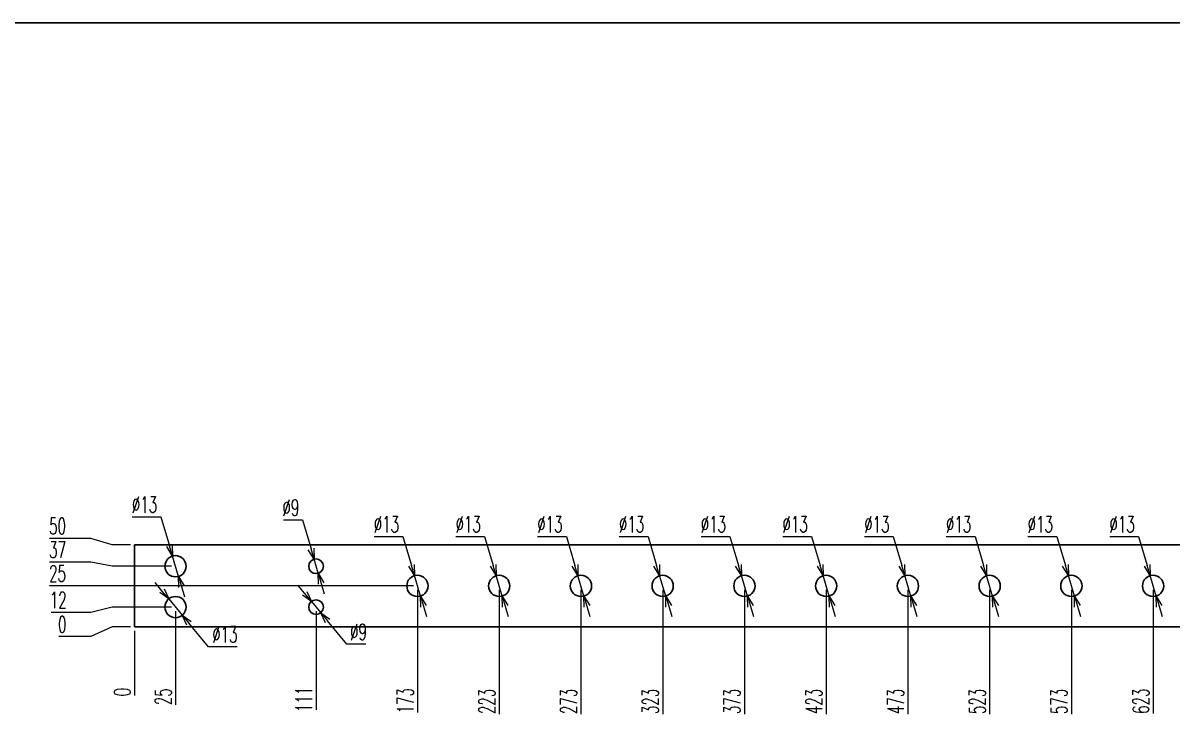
# Model space of a CAD drawing. Header units: millimetres. Extents: x 173893 to 258446, y -176540 to -123824.
# Drawn here: x 202465 to 203168, y -136708 to -136282 of the extents above; entities that cross this region are included whole.
import ezdxf

# ---------------------------------------------------------------- set-up
doc = ezdxf.new("R2010")
doc.units = ezdxf.units.MM
doc.header["$LTSCALE"] = 3
doc.layers.add('@.DM. NÉT CHÍNH', color=7, linetype='Continuous')
doc.styles.add('Ann_w01', font='romans.shx', dxfattribs={"width": 0.6, "bigfont": 'chineset.shx'})
doc.dimstyles.new('Dim 01_SC05', dxfattribs={"dimscale": 5, "dimtxt": 2, "dimasz": 1.3, "dimexe": 0.5, "dimexo": 0.5, "dimgap": 0.5, "dimtad": 1, "dimtoh": 1, "dimdec": 1, "dimzin": 12, "dimdsep": 46, "dimtxsty": 'Ann_w01', "dimblk": 'OPEN30', "dimcen": 1.5, "dimclrd": 6, "dimclre": 6, "dimclrt": 3, "dimadec": 1, "dimazin": 3, "dimtm": 1e-09, "dimtfac": 1, "dimtdec": 1, "dimtmove": 0, "dimatfit": 3, "dimldrblk": 'OPEN30', "dimfxl": 1, "dimtolj": 1, "dimlwd": 20, "dimlwe": 20, "dimarcsym": 0})

# ---------------------------------------------------------------- blocks, each defined once
blk = doc.blocks.new('*D3928')
at = {"layer": '@.DM. NÉT CHÍNH', "color": 6, "linetype": 'Continuous', "lineweight": 20, "transparency": 16777216}
blk.add_line((202533.39, -136653.41), (202533.39, -136692.89), dxfattribs=at)
at = {"layer": 'Defpoints', "color": 0, "linetype": 'Continuous', "transparency": 16777216}
for p in [(202533.39, -136625.91), (202533.39, -136650.91), (202533.39, -136686.39)]:
    blk.add_point(p, dxfattribs=at)
at = {"layer": '@.DM. NÉT CHÍNH', "color": 3, "linetype": 'Continuous', "transparency": 16777216, "insert": (202525.89, -136690.89), "char_height": 10, "attachment_point": 5, "rotation": 90, "style": 'Ann_w01'}
blk.add_mtext('\\A1;0', dxfattribs=at)
blk = doc.blocks.new('_Open30')
at = {"color": 0, "linetype": 'ByBlock', "lineweight": -2}
for p, q in [((-1, 0.27), (0, 0)), ((0, 0), (-1, -0.27)), ((0, 0), (-1, 0))]:
    blk.add_line(p, q, dxfattribs=at)
blk = doc.blocks.new('*D3929')
at = {"layer": '@.DM. NÉT CHÍNH', "color": 6, "linetype": 'Continuous', "lineweight": 20, "transparency": 16777216}
blk.add_line((202558.39, -136641.41), (202558.39, -136698.6), dxfattribs=at)
at = {"layer": 'Defpoints', "color": 0, "linetype": 'Continuous', "transparency": 16777216}
for p in [(202533.39, -136625.91), (202558.39, -136638.91), (202558.39, -136686.39)]:
    blk.add_point(p, dxfattribs=at)
at = {"layer": '@.DM. NÉT CHÍNH', "color": 3, "linetype": 'Continuous', "transparency": 16777216, "insert": (202550.89, -136693.74), "char_height": 10, "attachment_point": 5, "rotation": 90, "style": 'Ann_w01'}
blk.add_mtext('\\A1;25', dxfattribs=at)
blk = doc.blocks.new('*D3930')
at = {"layer": '@.DM. NÉT CHÍNH', "color": 6, "linetype": 'Continuous', "lineweight": 20, "transparency": 16777216}
blk.add_line((202644.39, -136641.41), (202644.39, -136701.74), dxfattribs=at)
at = {"layer": 'Defpoints', "color": 0, "linetype": 'Continuous', "transparency": 16777216}
for p in [(202533.39, -136625.91), (202644.39, -136638.91), (202644.39, -136686.39)]:
    blk.add_point(p, dxfattribs=at)
at = {"layer": '@.DM. NÉT CHÍNH', "color": 3, "linetype": 'Continuous', "transparency": 16777216, "insert": (202636.89, -136695.32), "char_height": 10, "attachment_point": 5, "rotation": 90, "style": 'Ann_w01'}
blk.add_mtext('\\A1;111', dxfattribs=at)
blk = doc.blocks.new('*D3931')
at = {"layer": '@.DM. NÉT CHÍNH', "color": 6, "linetype": 'Continuous', "lineweight": 20, "transparency": 16777216}
blk.add_line((202706.39, -136628.41), (202706.39, -136703.46), dxfattribs=at)
at = {"layer": 'Defpoints', "color": 0, "linetype": 'Continuous', "transparency": 16777216}
for p in [(202533.39, -136625.91), (202706.39, -136625.91), (202706.39, -136686.39)]:
    blk.add_point(p, dxfattribs=at)
at = {"layer": '@.DM. NÉT CHÍNH', "color": 3, "linetype": 'Continuous', "transparency": 16777216, "insert": (202698.89, -136696.17), "char_height": 10, "attachment_point": 5, "rotation": 90, "style": 'Ann_w01'}
blk.add_mtext('\\A1;173', dxfattribs=at)
blk = doc.blocks.new('*D3932')
at = {"layer": '@.DM. NÉT CHÍNH', "color": 6, "linetype": 'Continuous', "lineweight": 20, "transparency": 16777216}
blk.add_line((202756.39, -136628.41), (202756.39, -136704.32), dxfattribs=at)
at = {"layer": 'Defpoints', "color": 0, "linetype": 'Continuous', "transparency": 16777216}
for p in [(202533.39, -136625.91), (202756.39, -136625.91), (202756.39, -136686.39)]:
    blk.add_point(p, dxfattribs=at)
at = {"layer": '@.DM. NÉT CHÍNH', "color": 3, "linetype": 'Continuous', "transparency": 16777216, "insert": (202748.89, -136696.6), "char_height": 10, "attachment_point": 5, "rotation": 90, "style": 'Ann_w01'}
blk.add_mtext('\\A1;223', dxfattribs=at)
blk = doc.blocks.new('*D3933')
at = {"layer": '@.DM. NÉT CHÍNH', "color": 6, "linetype": 'Continuous', "lineweight": 20, "transparency": 16777216}
blk.add_line((202806.39, -136628.41), (202806.39, -136704.32), dxfattribs=at)
at = {"layer": 'Defpoints', "color": 0, "linetype": 'Continuous', "transparency": 16777216}
for p in [(202533.39, -136625.91), (202806.39, -136625.91), (202806.39, -136686.39)]:
    blk.add_point(p, dxfattribs=at)
at = {"layer": '@.DM. NÉT CHÍNH', "color": 3, "linetype": 'Continuous', "transparency": 16777216, "insert": (202798.89, -136696.6), "char_height": 10, "attachment_point": 5, "rotation": 90, "style": 'Ann_w01'}
blk.add_mtext('\\A1;273', dxfattribs=at)
blk = doc.blocks.new('*D3934')
at = {"layer": '@.DM. NÉT CHÍNH', "color": 6, "linetype": 'Continuous', "lineweight": 20, "transparency": 16777216}
blk.add_line((202856.39, -136628.41), (202856.39, -136704.32), dxfattribs=at)
at = {"layer": 'Defpoints', "color": 0, "linetype": 'Continuous', "transparency": 16777216}
for p in [(202533.39, -136625.91), (202856.39, -136625.91), (202856.39, -136686.39)]:
    blk.add_point(p, dxfattribs=at)
at = {"layer": '@.DM. NÉT CHÍNH', "color": 3, "linetype": 'Continuous', "transparency": 16777216, "insert": (202848.89, -136696.6), "char_height": 10, "attachment_point": 5, "rotation": 90, "style": 'Ann_w01'}
blk.add_mtext('\\A1;323', dxfattribs=at)
blk = doc.blocks.new('*D3935')
at = {"layer": '@.DM. NÉT CHÍNH', "color": 6, "linetype": 'Continuous', "lineweight": 20, "transparency": 16777216}
blk.add_line((202906.39, -136628.41), (202906.39, -136704.32), dxfattribs=at)
at = {"layer": 'Defpoints', "color": 0, "linetype": 'Continuous', "transparency": 16777216}
for p in [(202533.39, -136625.91), (202906.39, -136625.91), (202906.39, -136686.39)]:
    blk.add_point(p, dxfattribs=at)
at = {"layer": '@.DM. NÉT CHÍNH', "color": 3, "linetype": 'Continuous', "transparency": 16777216, "insert": (202898.89, -136696.6), "char_height": 10, "attachment_point": 5, "rotation": 90, "style": 'Ann_w01'}
blk.add_mtext('\\A1;373', dxfattribs=at)
blk = doc.blocks.new('*D3936')
at = {"layer": '@.DM. NÉT CHÍNH', "color": 6, "linetype": 'Continuous', "lineweight": 20, "transparency": 16777216}
blk.add_line((202956.39, -136628.41), (202956.39, -136704.32), dxfattribs=at)
at = {"layer": 'Defpoints', "color": 0, "linetype": 'Continuous', "transparency": 16777216}
for p in [(202533.39, -136625.91), (202956.39, -136625.91), (202956.39, -136686.39)]:
    blk.add_point(p, dxfattribs=at)
at = {"layer": '@.DM. NÉT CHÍNH', "color": 3, "linetype": 'Continuous', "transparency": 16777216, "insert": (202948.89, -136696.6), "char_height": 10, "attachment_point": 5, "rotation": 90, "style": 'Ann_w01'}
blk.add_mtext('\\A1;423', dxfattribs=at)
blk = doc.blocks.new('*D3937')
at = {"layer": '@.DM. NÉT CHÍNH', "color": 6, "linetype": 'Continuous', "lineweight": 20, "transparency": 16777216}
blk.add_line((203006.39, -136628.41), (203006.39, -136704.32), dxfattribs=at)
at = {"layer": 'Defpoints', "color": 0, "linetype": 'Continuous', "transparency": 16777216}
for p in [(202533.39, -136625.91), (203006.39, -136625.91), (203006.39, -136686.39)]:
    blk.add_point(p, dxfattribs=at)
at = {"layer": '@.DM. NÉT CHÍNH', "color": 3, "linetype": 'Continuous', "transparency": 16777216, "insert": (202998.89, -136696.6), "char_height": 10, "attachment_point": 5, "rotation": 90, "style": 'Ann_w01'}
blk.add_mtext('\\A1;473', dxfattribs=at)
blk = doc.blocks.new('*D3938')
at = {"layer": '@.DM. NÉT CHÍNH', "color": 6, "linetype": 'Continuous', "lineweight": 20, "transparency": 16777216}
blk.add_line((203056.39, -136628.41), (203056.39, -136704.32), dxfattribs=at)
at = {"layer": 'Defpoints', "color": 0, "linetype": 'Continuous', "transparency": 16777216}
for p in [(202533.39, -136625.91), (203056.39, -136625.91), (203056.39, -136686.39)]:
    blk.add_point(p, dxfattribs=at)
at = {"layer": '@.DM. NÉT CHÍNH', "color": 3, "linetype": 'Continuous', "transparency": 16777216, "insert": (203048.89, -136696.6), "char_height": 10, "attachment_point": 5, "rotation": 90, "style": 'Ann_w01'}
blk.add_mtext('\\A1;523', dxfattribs=at)
blk = doc.blocks.new('*D3939')
at = {"layer": '@.DM. NÉT CHÍNH', "color": 6, "linetype": 'Continuous', "lineweight": 20, "transparency": 16777216}
blk.add_line((203106.39, -136628.41), (203106.39, -136704.32), dxfattribs=at)
at = {"layer": 'Defpoints', "color": 0, "linetype": 'Continuous', "transparency": 16777216}
for p in [(202533.39, -136625.91), (203106.39, -136625.91), (203106.39, -136686.39)]:
    blk.add_point(p, dxfattribs=at)
at = {"layer": '@.DM. NÉT CHÍNH', "color": 3, "linetype": 'Continuous', "transparency": 16777216, "insert": (203098.89, -136696.6), "char_height": 10, "attachment_point": 5, "rotation": 90, "style": 'Ann_w01'}
blk.add_mtext('\\A1;573', dxfattribs=at)
blk = doc.blocks.new('*D3940')
at = {"layer": '@.DM. NÉT CHÍNH', "color": 6, "linetype": 'Continuous', "lineweight": 20, "transparency": 16777216}
blk.add_line((203156.39, -136628.41), (203156.39, -136704.03), dxfattribs=at)
at = {"layer": 'Defpoints', "color": 0, "linetype": 'Continuous', "transparency": 16777216}
for p in [(202533.39, -136625.91), (203156.39, -136625.91), (203156.39, -136686.39)]:
    blk.add_point(p, dxfattribs=at)
at = {"layer": '@.DM. NÉT CHÍNH', "color": 3, "linetype": 'Continuous', "transparency": 16777216, "insert": (203148.89, -136696.46), "char_height": 10, "attachment_point": 5, "rotation": 90, "style": 'Ann_w01'}
blk.add_mtext('\\A1;623', dxfattribs=at)
blk = doc.blocks.new('*D3941')
at = {"layer": '@.DM. NÉT CHÍNH', "color": 6, "linetype": 'Continuous', "lineweight": 20, "transparency": 16777216}
blk.add_line((203206.39, -136628.41), (203206.39, -136704.03), dxfattribs=at)
at = {"layer": 'Defpoints', "color": 0, "linetype": 'Continuous', "transparency": 16777216}
for p in [(202533.39, -136625.91), (203206.39, -136625.91), (203206.39, -136686.39)]:
    blk.add_point(p, dxfattribs=at)
at = {"layer": '@.DM. NÉT CHÍNH', "color": 3, "linetype": 'Continuous', "transparency": 16777216, "insert": (203198.89, -136696.46), "char_height": 10, "attachment_point": 5, "rotation": 90, "style": 'Ann_w01'}
blk.add_mtext('\\A1;673', dxfattribs=at)
blk = doc.blocks.new('*D3942')
at = {"layer": '@.DM. NÉT CHÍNH', "color": 6, "linetype": 'Continuous', "lineweight": 20, "transparency": 16777216}
blk.add_line((203256.39, -136628.41), (203256.39, -136704.32), dxfattribs=at)
at = {"layer": 'Defpoints', "color": 0, "linetype": 'Continuous', "transparency": 16777216}
for p in [(202533.39, -136625.91), (203256.39, -136625.91), (203256.39, -136686.39)]:
    blk.add_point(p, dxfattribs=at)
at = {"layer": '@.DM. NÉT CHÍNH', "color": 3, "linetype": 'Continuous', "transparency": 16777216, "insert": (203248.89, -136696.6), "char_height": 10, "attachment_point": 5, "rotation": 90, "style": 'Ann_w01'}
blk.add_mtext('\\A1;723', dxfattribs=at)
blk = doc.blocks.new('*D3943')
at = {"layer": '@.DM. NÉT CHÍNH', "color": 6, "linetype": 'Continuous', "lineweight": 20, "transparency": 16777216}
blk.add_line((203306.39, -136628.41), (203306.39, -136704.32), dxfattribs=at)
at = {"layer": 'Defpoints', "color": 0, "linetype": 'Continuous', "transparency": 16777216}
for p in [(202533.39, -136625.91), (203306.39, -136625.91), (203306.39, -136686.39)]:
    blk.add_point(p, dxfattribs=at)
at = {"layer": '@.DM. NÉT CHÍNH', "color": 3, "linetype": 'Continuous', "transparency": 16777216, "insert": (203298.89, -136696.6), "char_height": 10, "attachment_point": 5, "rotation": 90, "style": 'Ann_w01'}
blk.add_mtext('\\A1;773', dxfattribs=at)
blk = doc.blocks.new('*D3944')
at = {"layer": '@.DM. NÉT CHÍNH', "color": 6, "linetype": 'Continuous', "lineweight": 20, "transparency": 16777216}
blk.add_line((203356.39, -136628.41), (203356.39, -136704.32), dxfattribs=at)
at = {"layer": 'Defpoints', "color": 0, "linetype": 'Continuous', "transparency": 16777216}
for p in [(202533.39, -136625.91), (203356.39, -136625.91), (203356.39, -136686.39)]:
    blk.add_point(p, dxfattribs=at)
at = {"layer": '@.DM. NÉT CHÍNH', "color": 3, "linetype": 'Continuous', "transparency": 16777216, "insert": (203348.89, -136696.6), "char_height": 10, "attachment_point": 5, "rotation": 90, "style": 'Ann_w01'}
blk.add_mtext('\\A1;823', dxfattribs=at)
blk = doc.blocks.new('*D3945')
at = {"layer": '@.DM. NÉT CHÍNH', "color": 6, "linetype": 'Continuous', "lineweight": 20, "transparency": 16777216}
blk.add_line((203418.39, -136641.41), (203418.39, -136704.32), dxfattribs=at)
at = {"layer": 'Defpoints', "color": 0, "linetype": 'Continuous', "transparency": 16777216}
for p in [(202533.39, -136625.91), (203418.39, -136638.91), (203418.39, -136686.39)]:
    blk.add_point(p, dxfattribs=at)
at = {"layer": '@.DM. NÉT CHÍNH', "color": 3, "linetype": 'Continuous', "transparency": 16777216, "insert": (203410.89, -136696.6), "char_height": 10, "attachment_point": 5, "rotation": 90, "style": 'Ann_w01'}
blk.add_mtext('\\A1;885', dxfattribs=at)
blk = doc.blocks.new('*D3946')
at = {"layer": '@.DM. NÉT CHÍNH', "color": 6, "linetype": 'Continuous', "lineweight": 20, "transparency": 16777216}
blk.add_line((203433.39, -136653.41), (203433.39, -136704.32), dxfattribs=at)
at = {"layer": 'Defpoints', "color": 0, "linetype": 'Continuous', "transparency": 16777216}
for p in [(202533.39, -136625.91), (203433.39, -136650.91), (203433.39, -136686.39)]:
    blk.add_point(p, dxfattribs=at)
at = {"layer": '@.DM. NÉT CHÍNH', "color": 3, "linetype": 'Continuous', "transparency": 16777216, "insert": (203425.89, -136696.6), "char_height": 10, "attachment_point": 5, "rotation": 90, "style": 'Ann_w01'}
blk.add_mtext('\\A1;900', dxfattribs=at)
blk = doc.blocks.new('*D3947')
at = {"layer": '@.DM. NÉT CHÍNH', "color": 6, "linetype": 'Continuous', "lineweight": 20, "transparency": 16777216}
for p, q in [((202519.6, -136650.91), (202506.6, -136656.98)), ((202530.89, -136650.91), (202519.6, -136650.91)), ((202506.6, -136656.98), (202487.1, -136656.98))]:
    blk.add_line(p, q, dxfattribs=at)
at = {"layer": 'Defpoints', "color": 0, "linetype": 'Continuous', "transparency": 16777216}
for p in [(202533.39, -136650.91), (202533.39, -136650.91), (202493.6, -136656.98)]:
    blk.add_point(p, dxfattribs=at)
at = {"layer": '@.DM. NÉT CHÍNH', "color": 3, "linetype": 'Continuous', "transparency": 16777216, "insert": (202489.1, -136649.48), "char_height": 10, "attachment_point": 5, "style": 'Ann_w01'}
blk.add_mtext('\\A1;0', dxfattribs=at)
blk = doc.blocks.new('*D3948')
at = {"layer": '@.DM. NÉT CHÍNH', "color": 6, "linetype": 'Continuous', "lineweight": 20, "transparency": 16777216}
for p, q in [((202506.6, -136642.11), (202482.25, -136642.11)), ((202519.6, -136638.91), (202506.6, -136642.11)), ((202555.89, -136638.91), (202519.6, -136638.91))]:
    blk.add_line(p, q, dxfattribs=at)
at = {"layer": 'Defpoints', "color": 0, "linetype": 'Continuous', "transparency": 16777216}
for p in [(202493.6, -136642.11), (202558.39, -136638.91), (202533.39, -136650.91)]:
    blk.add_point(p, dxfattribs=at)
at = {"layer": '@.DM. NÉT CHÍNH', "color": 3, "linetype": 'Continuous', "transparency": 16777216, "insert": (202486.68, -136634.61), "char_height": 10, "attachment_point": 5, "style": 'Ann_w01'}
blk.add_mtext('\\A1;12', dxfattribs=at)
blk = doc.blocks.new('*D3949')
at = {"layer": '@.DM. NÉT CHÍNH', "color": 6, "linetype": 'Continuous', "lineweight": 20, "transparency": 16777216}
blk.add_line((202703.89, -136625.91), (202481.39, -136625.91), dxfattribs=at)
at = {"layer": 'Defpoints', "color": 0, "linetype": 'Continuous', "transparency": 16777216}
for p in [(202493.6, -136625.91), (202706.39, -136625.91), (202533.39, -136650.91)]:
    blk.add_point(p, dxfattribs=at)
at = {"layer": '@.DM. NÉT CHÍNH', "color": 3, "linetype": 'Continuous', "transparency": 16777216, "insert": (202486.25, -136618.41), "char_height": 10, "attachment_point": 5, "style": 'Ann_w01'}
blk.add_mtext('\\A1;25', dxfattribs=at)
blk = doc.blocks.new('*D3950')
at = {"layer": '@.DM. NÉT CHÍNH', "color": 6, "linetype": 'Continuous', "lineweight": 20, "transparency": 16777216}
for p, q in [((202506.6, -136611.36), (202481.39, -136611.36)), ((202519.6, -136613.91), (202506.6, -136611.36)), ((202555.89, -136613.91), (202519.6, -136613.91))]:
    blk.add_line(p, q, dxfattribs=at)
at = {"layer": 'Defpoints', "color": 0, "linetype": 'Continuous', "transparency": 16777216}
for p in [(202493.6, -136611.36), (202558.39, -136613.91), (202533.39, -136650.91)]:
    blk.add_point(p, dxfattribs=at)
at = {"layer": '@.DM. NÉT CHÍNH', "color": 3, "linetype": 'Continuous', "transparency": 16777216, "insert": (202486.25, -136603.86), "char_height": 10, "attachment_point": 5, "style": 'Ann_w01'}
blk.add_mtext('\\A1;37', dxfattribs=at)
blk = doc.blocks.new('*D3951')
at = {"layer": '@.DM. NÉT CHÍNH', "color": 6, "linetype": 'Continuous', "lineweight": 20, "transparency": 16777216}
for p, q in [((202506.6, -136596.89), (202481.39, -136596.89)), ((202519.6, -136600.91), (202506.6, -136596.89)), ((202530.89, -136600.91), (202519.6, -136600.91))]:
    blk.add_line(p, q, dxfattribs=at)
at = {"layer": 'Defpoints', "color": 0, "linetype": 'Continuous', "transparency": 16777216}
for p in [(202493.6, -136596.89), (202533.39, -136600.91), (202533.39, -136650.91)]:
    blk.add_point(p, dxfattribs=at)
at = {"layer": '@.DM. NÉT CHÍNH', "color": 3, "linetype": 'Continuous', "transparency": 16777216, "insert": (202486.25, -136589.39), "char_height": 10, "attachment_point": 5, "style": 'Ann_w01'}
blk.add_mtext('\\A1;50', dxfattribs=at)
blk = doc.blocks.new('*D3952')
at = {"layer": '@.DM. NÉT CHÍNH', "color": 6, "linetype": 'Continuous', "lineweight": 20, "transparency": 16777216}
for p, q in [((202624.4, -136585.61), (202636.05, -136585.61)), ((202636.05, -136585.61), (202641.28, -136603.36)), ((202645.66, -136618.22), (202643.12, -136609.59)), ((202647.5, -136624.46), (202649.33, -136630.69))]:
    blk.add_line(p, q, dxfattribs=at)
at = {"layer": 'Defpoints', "color": 0, "linetype": 'Continuous', "transparency": 16777216}
for p in [(202643.12, -136609.59), (202645.66, -136618.22)]:
    blk.add_point(p, dxfattribs=at)
at = {"layer": '@.DM. NÉT CHÍNH', "color": 6, "linetype": 'Continuous', "lineweight": 20, "transparency": 16777216, "xscale": 6.5, "yscale": 6.5, "zscale": 6.5}
for p, rotation in [((202643.12, -136609.59), 286.4215230949349), ((202645.66, -136618.22), 106.4215230949349)]:
    blk.add_blockref('_Open30', p, dxfattribs=dict(at, rotation=rotation))
at = {"layer": '@.DM. NÉT CHÍNH', "color": 3, "linetype": 'Continuous', "transparency": 16777216, "insert": (202628.98, -136578.11), "char_height": 10, "attachment_point": 5, "style": 'Ann_w01'}
blk.add_mtext('\\A1;∅9', dxfattribs=at)
blk = doc.blocks.new('*D3953')
at = {"layer": '@.DM. NÉT CHÍNH', "color": 6, "linetype": 'Continuous', "lineweight": 20, "transparency": 16777216}
for p, q in [((202531.84, -136583.69), (202549.48, -136583.69)), ((202549.48, -136583.69), (202554.71, -136601.44)), ((202560.23, -136620.14), (202556.55, -136607.67)), ((202562.06, -136626.38), (202563.9, -136632.61))]:
    blk.add_line(p, q, dxfattribs=at)
at = {"layer": 'Defpoints', "color": 0, "linetype": 'Continuous', "transparency": 16777216}
for p in [(202556.55, -136607.67), (202560.23, -136620.14)]:
    blk.add_point(p, dxfattribs=at)
at = {"layer": '@.DM. NÉT CHÍNH', "color": 6, "linetype": 'Continuous', "lineweight": 20, "transparency": 16777216, "xscale": 6.5, "yscale": 6.5, "zscale": 6.5}
for p, rotation in [((202556.55, -136607.67), 286.4215230952551), ((202560.23, -136620.14), 106.4215230952551)]:
    blk.add_blockref('_Open30', p, dxfattribs=dict(at, rotation=rotation))
at = {"layer": '@.DM. NÉT CHÍNH', "color": 3, "linetype": 'Continuous', "transparency": 16777216, "insert": (202539.41, -136576.19), "char_height": 10, "attachment_point": 5, "style": 'Ann_w01'}
blk.add_mtext('\\A1;∅13', dxfattribs=at)
blk = doc.blocks.new('*D3954')
at = {"layer": '@.DM. NÉT CHÍNH', "color": 6, "linetype": 'Continuous', "lineweight": 20, "transparency": 16777216}
for p, q in [((202679.84, -136595.69), (202697.48, -136595.69)), ((202697.48, -136595.69), (202702.71, -136613.44)), ((202708.23, -136632.14), (202704.55, -136619.67)), ((202710.06, -136638.38), (202711.9, -136644.61))]:
    blk.add_line(p, q, dxfattribs=at)
at = {"layer": 'Defpoints', "color": 0, "linetype": 'Continuous', "transparency": 16777216}
for p in [(202704.55, -136619.67), (202708.23, -136632.14)]:
    blk.add_point(p, dxfattribs=at)
at = {"layer": '@.DM. NÉT CHÍNH', "color": 6, "linetype": 'Continuous', "lineweight": 20, "transparency": 16777216, "xscale": 6.5, "yscale": 6.5, "zscale": 6.5}
for p, rotation in [((202704.55, -136619.67), 286.4215230952551), ((202708.23, -136632.14), 106.4215230952551)]:
    blk.add_blockref('_Open30', p, dxfattribs=dict(at, rotation=rotation))
at = {"layer": '@.DM. NÉT CHÍNH', "color": 3, "linetype": 'Continuous', "transparency": 16777216, "insert": (202687.41, -136588.19), "char_height": 10, "attachment_point": 5, "style": 'Ann_w01'}
blk.add_mtext('\\A1;∅13', dxfattribs=at)
blk = doc.blocks.new('*D3955')
at = {"layer": '@.DM. NÉT CHÍNH', "color": 6, "linetype": 'Continuous', "lineweight": 20, "transparency": 16777216}
for p, q in [((202729.84, -136595.69), (202747.48, -136595.69)), ((202747.48, -136595.69), (202752.71, -136613.44)), ((202758.23, -136632.14), (202754.55, -136619.67)), ((202760.06, -136638.38), (202761.9, -136644.61))]:
    blk.add_line(p, q, dxfattribs=at)
at = {"layer": 'Defpoints', "color": 0, "linetype": 'Continuous', "transparency": 16777216}
for p in [(202754.55, -136619.67), (202758.23, -136632.14)]:
    blk.add_point(p, dxfattribs=at)
at = {"layer": '@.DM. NÉT CHÍNH', "color": 6, "linetype": 'Continuous', "lineweight": 20, "transparency": 16777216, "xscale": 6.5, "yscale": 6.5, "zscale": 6.5}
for p, rotation in [((202754.55, -136619.67), 286.4215230952913), ((202758.23, -136632.14), 106.4215230952913)]:
    blk.add_blockref('_Open30', p, dxfattribs=dict(at, rotation=rotation))
at = {"layer": '@.DM. NÉT CHÍNH', "color": 3, "linetype": 'Continuous', "transparency": 16777216, "insert": (202737.41, -136588.19), "char_height": 10, "attachment_point": 5, "style": 'Ann_w01'}
blk.add_mtext('\\A1;∅13', dxfattribs=at)
blk = doc.blocks.new('*D3956')
at = {"layer": '@.DM. NÉT CHÍNH', "color": 6, "linetype": 'Continuous', "lineweight": 20, "transparency": 16777216}
for p, q in [((202779.84, -136595.69), (202797.48, -136595.69)), ((202797.48, -136595.69), (202802.71, -136613.44)), ((202808.23, -136632.14), (202804.55, -136619.67)), ((202810.06, -136638.38), (202811.9, -136644.61))]:
    blk.add_line(p, q, dxfattribs=at)
at = {"layer": 'Defpoints', "color": 0, "linetype": 'Continuous', "transparency": 16777216}
for p in [(202804.55, -136619.67), (202808.23, -136632.14)]:
    blk.add_point(p, dxfattribs=at)
at = {"layer": '@.DM. NÉT CHÍNH', "color": 6, "linetype": 'Continuous', "lineweight": 20, "transparency": 16777216, "xscale": 6.5, "yscale": 6.5, "zscale": 6.5}
for p, rotation in [((202804.55, -136619.67), 286.4215230952551), ((202808.23, -136632.14), 106.4215230952551)]:
    blk.add_blockref('_Open30', p, dxfattribs=dict(at, rotation=rotation))
at = {"layer": '@.DM. NÉT CHÍNH', "color": 3, "linetype": 'Continuous', "transparency": 16777216, "insert": (202787.41, -136588.19), "char_height": 10, "attachment_point": 5, "style": 'Ann_w01'}
blk.add_mtext('\\A1;∅13', dxfattribs=at)
blk = doc.blocks.new('*D3957')
at = {"layer": '@.DM. NÉT CHÍNH', "color": 6, "linetype": 'Continuous', "lineweight": 20, "transparency": 16777216}
for p, q in [((202829.84, -136595.69), (202847.48, -136595.69)), ((202847.48, -136595.69), (202852.71, -136613.44)), ((202858.23, -136632.14), (202854.55, -136619.67)), ((202860.06, -136638.38), (202861.9, -136644.61))]:
    blk.add_line(p, q, dxfattribs=at)
at = {"layer": 'Defpoints', "color": 0, "linetype": 'Continuous', "transparency": 16777216}
for p in [(202854.55, -136619.67), (202858.23, -136632.14)]:
    blk.add_point(p, dxfattribs=at)
at = {"layer": '@.DM. NÉT CHÍNH', "color": 6, "linetype": 'Continuous', "lineweight": 20, "transparency": 16777216, "xscale": 6.5, "yscale": 6.5, "zscale": 6.5}
for p, rotation in [((202854.55, -136619.67), 286.421523095009), ((202858.23, -136632.14), 106.421523095009)]:
    blk.add_blockref('_Open30', p, dxfattribs=dict(at, rotation=rotation))
at = {"layer": '@.DM. NÉT CHÍNH', "color": 3, "linetype": 'Continuous', "transparency": 16777216, "insert": (202837.41, -136588.19), "char_height": 10, "attachment_point": 5, "style": 'Ann_w01'}
blk.add_mtext('\\A1;∅13', dxfattribs=at)
blk = doc.blocks.new('*D3958')
at = {"layer": '@.DM. NÉT CHÍNH', "color": 6, "linetype": 'Continuous', "lineweight": 20, "transparency": 16777216}
for p, q in [((202879.84, -136595.69), (202897.48, -136595.69)), ((202897.48, -136595.69), (202902.71, -136613.44)), ((202908.23, -136632.14), (202904.55, -136619.67)), ((202910.06, -136638.38), (202911.9, -136644.61))]:
    blk.add_line(p, q, dxfattribs=at)
at = {"layer": 'Defpoints', "color": 0, "linetype": 'Continuous', "transparency": 16777216}
for p in [(202904.55, -136619.67), (202908.23, -136632.14)]:
    blk.add_point(p, dxfattribs=at)
at = {"layer": '@.DM. NÉT CHÍNH', "color": 6, "linetype": 'Continuous', "lineweight": 20, "transparency": 16777216, "xscale": 6.5, "yscale": 6.5, "zscale": 6.5}
for p, rotation in [((202904.55, -136619.67), 286.4215230955879), ((202908.23, -136632.14), 106.4215230955879)]:
    blk.add_blockref('_Open30', p, dxfattribs=dict(at, rotation=rotation))
at = {"layer": '@.DM. NÉT CHÍNH', "color": 3, "linetype": 'Continuous', "transparency": 16777216, "insert": (202887.41, -136588.19), "char_height": 10, "attachment_point": 5, "style": 'Ann_w01'}
blk.add_mtext('\\A1;∅13', dxfattribs=at)
blk = doc.blocks.new('*D3959')
at = {"layer": '@.DM. NÉT CHÍNH', "color": 6, "linetype": 'Continuous', "lineweight": 20, "transparency": 16777216}
for p, q in [((202929.84, -136595.69), (202947.48, -136595.69)), ((202947.48, -136595.69), (202952.71, -136613.44)), ((202958.23, -136632.14), (202954.55, -136619.67)), ((202960.06, -136638.38), (202961.9, -136644.61))]:
    blk.add_line(p, q, dxfattribs=at)
at = {"layer": 'Defpoints', "color": 0, "linetype": 'Continuous', "transparency": 16777216}
for p in [(202954.55, -136619.67), (202958.23, -136632.14)]:
    blk.add_point(p, dxfattribs=at)
at = {"layer": '@.DM. NÉT CHÍNH', "color": 6, "linetype": 'Continuous', "lineweight": 20, "transparency": 16777216, "xscale": 6.5, "yscale": 6.5, "zscale": 6.5}
for p, rotation in [((202954.55, -136619.67), 286.4215230952551), ((202958.23, -136632.14), 106.4215230952551)]:
    blk.add_blockref('_Open30', p, dxfattribs=dict(at, rotation=rotation))
at = {"layer": '@.DM. NÉT CHÍNH', "color": 3, "linetype": 'Continuous', "transparency": 16777216, "insert": (202937.41, -136588.19), "char_height": 10, "attachment_point": 5, "style": 'Ann_w01'}
blk.add_mtext('\\A1;∅13', dxfattribs=at)
blk = doc.blocks.new('*D3960')
at = {"layer": '@.DM. NÉT CHÍNH', "color": 6, "linetype": 'Continuous', "lineweight": 20, "transparency": 16777216}
for p, q in [((202979.84, -136595.69), (202997.48, -136595.69)), ((202997.48, -136595.69), (203002.71, -136613.44)), ((203008.23, -136632.14), (203004.55, -136619.67)), ((203010.06, -136638.38), (203011.9, -136644.61))]:
    blk.add_line(p, q, dxfattribs=at)
at = {"layer": 'Defpoints', "color": 0, "linetype": 'Continuous', "transparency": 16777216}
for p in [(203004.55, -136619.67), (203008.23, -136632.14)]:
    blk.add_point(p, dxfattribs=at)
at = {"layer": '@.DM. NÉT CHÍNH', "color": 6, "linetype": 'Continuous', "lineweight": 20, "transparency": 16777216, "xscale": 6.5, "yscale": 6.5, "zscale": 6.5}
for p, rotation in [((203004.55, -136619.67), 286.4215230952551), ((203008.23, -136632.14), 106.4215230952551)]:
    blk.add_blockref('_Open30', p, dxfattribs=dict(at, rotation=rotation))
at = {"layer": '@.DM. NÉT CHÍNH', "color": 3, "linetype": 'Continuous', "transparency": 16777216, "insert": (202987.41, -136588.19), "char_height": 10, "attachment_point": 5, "style": 'Ann_w01'}
blk.add_mtext('\\A1;∅13', dxfattribs=at)
blk = doc.blocks.new('*D3961')
at = {"layer": '@.DM. NÉT CHÍNH', "color": 6, "linetype": 'Continuous', "lineweight": 20, "transparency": 16777216}
for p, q in [((203029.84, -136595.69), (203047.48, -136595.69)), ((203047.48, -136595.69), (203052.71, -136613.44)), ((203058.23, -136632.14), (203054.55, -136619.67)), ((203060.06, -136638.38), (203061.9, -136644.61))]:
    blk.add_line(p, q, dxfattribs=at)
at = {"layer": 'Defpoints', "color": 0, "linetype": 'Continuous', "transparency": 16777216}
for p in [(203054.55, -136619.67), (203058.23, -136632.14)]:
    blk.add_point(p, dxfattribs=at)
at = {"layer": '@.DM. NÉT CHÍNH', "color": 6, "linetype": 'Continuous', "lineweight": 20, "transparency": 16777216, "xscale": 6.5, "yscale": 6.5, "zscale": 6.5}
for p, rotation in [((203054.55, -136619.67), 286.4215230950957), ((203058.23, -136632.14), 106.4215230950957)]:
    blk.add_blockref('_Open30', p, dxfattribs=dict(at, rotation=rotation))
at = {"layer": '@.DM. NÉT CHÍNH', "color": 3, "linetype": 'Continuous', "transparency": 16777216, "insert": (203037.41, -136588.19), "char_height": 10, "attachment_point": 5, "style": 'Ann_w01'}
blk.add_mtext('\\A1;∅13', dxfattribs=at)
blk = doc.blocks.new('*D3962')
at = {"layer": '@.DM. NÉT CHÍNH', "color": 6, "linetype": 'Continuous', "lineweight": 20, "transparency": 16777216}
for p, q in [((203079.84, -136595.69), (203097.48, -136595.69)), ((203097.48, -136595.69), (203102.71, -136613.44)), ((203108.23, -136632.14), (203104.55, -136619.67)), ((203110.06, -136638.38), (203111.9, -136644.61))]:
    blk.add_line(p, q, dxfattribs=at)
at = {"layer": 'Defpoints', "color": 0, "linetype": 'Continuous', "transparency": 16777216}
for p in [(203104.55, -136619.67), (203108.23, -136632.14)]:
    blk.add_point(p, dxfattribs=at)
at = {"layer": '@.DM. NÉT CHÍNH', "color": 6, "linetype": 'Continuous', "lineweight": 20, "transparency": 16777216, "xscale": 6.5, "yscale": 6.5, "zscale": 6.5}
for p, rotation in [((203104.55, -136619.67), 286.4215230950232), ((203108.23, -136632.14), 106.4215230950232)]:
    blk.add_blockref('_Open30', p, dxfattribs=dict(at, rotation=rotation))
at = {"layer": '@.DM. NÉT CHÍNH', "color": 3, "linetype": 'Continuous', "transparency": 16777216, "insert": (203087.41, -136588.19), "char_height": 10, "attachment_point": 5, "style": 'Ann_w01'}
blk.add_mtext('\\A1;∅13', dxfattribs=at)
blk = doc.blocks.new('*D3963')
at = {"layer": '@.DM. NÉT CHÍNH', "color": 6, "linetype": 'Continuous', "lineweight": 20, "transparency": 16777216}
for p, q in [((203129.84, -136595.69), (203147.48, -136595.69)), ((203147.48, -136595.69), (203152.71, -136613.44)), ((203158.23, -136632.14), (203154.55, -136619.67)), ((203160.06, -136638.38), (203161.9, -136644.61))]:
    blk.add_line(p, q, dxfattribs=at)
at = {"layer": 'Defpoints', "color": 0, "linetype": 'Continuous', "transparency": 16777216}
for p in [(203154.55, -136619.67), (203158.23, -136632.14)]:
    blk.add_point(p, dxfattribs=at)
at = {"layer": '@.DM. NÉT CHÍNH', "color": 6, "linetype": 'Continuous', "lineweight": 20, "transparency": 16777216, "xscale": 6.5, "yscale": 6.5, "zscale": 6.5}
for p, rotation in [((203154.55, -136619.67), 286.4215230950452), ((203158.23, -136632.14), 106.4215230950452)]:
    blk.add_blockref('_Open30', p, dxfattribs=dict(at, rotation=rotation))
at = {"layer": '@.DM. NÉT CHÍNH', "color": 3, "linetype": 'Continuous', "transparency": 16777216, "insert": (203137.41, -136588.19), "char_height": 10, "attachment_point": 5, "style": 'Ann_w01'}
blk.add_mtext('\\A1;∅13', dxfattribs=at)
blk = doc.blocks.new('*D3969')
at = {"layer": '@.DM. NÉT CHÍNH', "color": 6, "linetype": 'Continuous', "lineweight": 20, "transparency": 16777216}
for p, q in [((202637.35, -136630.45), (202633.19, -136625.46)), ((202641.51, -136635.45), (202647.27, -136642.37)), ((202663.26, -136661.58), (202651.42, -136647.36)), ((202674.9, -136661.58), (202663.26, -136661.58))]:
    blk.add_line(p, q, dxfattribs=at)
at = {"layer": 'Defpoints', "color": 0, "linetype": 'Continuous', "transparency": 16777216}
for p in [(202641.51, -136635.45), (202647.27, -136642.37)]:
    blk.add_point(p, dxfattribs=at)
at = {"layer": '@.DM. NÉT CHÍNH', "color": 6, "linetype": 'Continuous', "lineweight": 20, "transparency": 16777216, "xscale": 6.5, "yscale": 6.5, "zscale": 6.5}
for p, rotation in [((202641.51, -136635.45), 309.7681296003453), ((202647.27, -136642.37), 129.7681296003452)]:
    blk.add_blockref('_Open30', p, dxfattribs=dict(at, rotation=rotation))
at = {"layer": '@.DM. NÉT CHÍNH', "color": 3, "linetype": 'Continuous', "transparency": 16777216, "insert": (202670.33, -136654.08), "char_height": 10, "attachment_point": 5, "style": 'Ann_w01'}
blk.add_mtext('\\A1;∅9', dxfattribs=at)
blk = doc.blocks.new('*D3970')
at = {"layer": '@.DM. NÉT CHÍNH', "color": 6, "linetype": 'Continuous', "lineweight": 20, "transparency": 16777216}
for p, q in [((202550.07, -136628.92), (202545.91, -136623.92)), ((202554.23, -136633.91), (202562.55, -136643.9)), ((202578.54, -136663.12), (202566.7, -136648.9)), ((202596.18, -136663.12), (202578.54, -136663.12))]:
    blk.add_line(p, q, dxfattribs=at)
at = {"layer": 'Defpoints', "color": 0, "linetype": 'Continuous', "transparency": 16777216}
for p in [(202554.23, -136633.91), (202562.55, -136643.9)]:
    blk.add_point(p, dxfattribs=at)
at = {"layer": '@.DM. NÉT CHÍNH', "color": 6, "linetype": 'Continuous', "lineweight": 20, "transparency": 16777216, "xscale": 6.5, "yscale": 6.5, "zscale": 6.5}
for p, rotation in [((202554.23, -136633.91), 309.7681296004093), ((202562.55, -136643.9), 129.7681296004093)]:
    blk.add_blockref('_Open30', p, dxfattribs=dict(at, rotation=rotation))
at = {"layer": '@.DM. NÉT CHÍNH', "color": 3, "linetype": 'Continuous', "transparency": 16777216, "insert": (202588.61, -136655.62), "char_height": 10, "attachment_point": 5, "style": 'Ann_w01'}
blk.add_mtext('\\A1;∅13', dxfattribs=at)

msp = doc.modelspace()

# ---------------------------------------------------------------- linework, layer by layer
at = {"layer": '@.DM. NÉT CHÍNH', "linetype": 'Continuous'}
msp.add_line((201737.57, -136281.64), (210479.46, -136281.64), dxfattribs=at)
msp.add_lwpolyline([(203433.39, -136650.91), (202533.39, -136650.91), (202533.39, -136600.91), (203433.39, -136600.91)], close=True, dxfattribs=at)
for centre, radius in [((202558.39, -136613.91), 6.5), ((202644.39, -136613.91), 4.5), ((202706.39, -136625.91), 6.5), ((202756.39, -136625.91), 6.5), ((202806.39, -136625.91), 6.5), ((202856.39, -136625.91), 6.5), ((202906.39, -136625.91), 6.5), ((202956.39, -136625.91), 6.5), ((203006.39, -136625.91), 6.5), ((203056.39, -136625.91), 6.5), ((203106.39, -136625.91), 6.5), ((203156.39, -136625.91), 6.5), ((202558.39, -136638.91), 6.5), ((202644.39, -136638.91), 4.5)]:
    msp.add_circle(centre, radius, dxfattribs=at)

# ---------------------------------------------------------------- dimensions: what is measured, and where the dimension line sits
for p1, p2, picture, middle in [((202560.23, -136620.14), (202556.55, -136607.67), '*D3953', (202539.41, -136583.69)), ((202645.66, -136618.22), (202643.12, -136609.59), '*D3952', (202628.98, -136585.61)), ((202708.23, -136632.14), (202704.55, -136619.67), '*D3954', (202687.41, -136595.69)), ((202758.23, -136632.14), (202754.55, -136619.67), '*D3955', (202737.41, -136595.69)), ((202808.23, -136632.14), (202804.55, -136619.67), '*D3956', (202787.41, -136595.69)), ((202858.23, -136632.14), (202854.55, -136619.67), '*D3957', (202837.41, -136595.69)), ((202908.23, -136632.14), (202904.55, -136619.67), '*D3958', (202887.41, -136595.69)), ((202958.23, -136632.14), (202954.55, -136619.67), '*D3959', (202937.41, -136595.69)), ((203008.23, -136632.14), (203004.55, -136619.67), '*D3960', (202987.41, -136595.69)), ((203058.23, -136632.14), (203054.55, -136619.67), '*D3961', (203037.41, -136595.69)), ((203108.23, -136632.14), (203104.55, -136619.67), '*D3962', (203087.41, -136595.69)), ((203158.23, -136632.14), (203154.55, -136619.67), '*D3963', (203137.41, -136595.69)), ((202554.23, -136633.91), (202562.55, -136643.9), '*D3970', (202588.61, -136663.12)), ((202641.51, -136635.45), (202647.27, -136642.37), '*D3969', (202670.33, -136661.58))]:
    dim = msp.add_diameter_dim_2p(p1=p1, p2=p2, dimstyle='Dim 01_SC05', dxfattribs=at)
    dim.commit()
    dim.dimension.update_dxf_attribs({"geometry": picture, "text_midpoint": middle, "dimtype": 163})
for feature_location, offset, dtype, origin, picture, middle in [((202533.39, -136600.91), (-39.78, 4.02), 0, (202533.39, -136650.91), '*D3951', (202486.25, -136589.39)), ((202558.39, -136613.91), (-64.78, 2.55), 0, (202533.39, -136650.91), '*D3950', (202486.25, -136603.86)), ((202706.39, -136625.91), (-212.78, 0), 0, (202533.39, -136650.91), '*D3949', (202486.25, -136618.41)), ((202558.39, -136638.91), (-64.78, -3.2), 0, (202533.39, -136650.91), '*D3948', (202486.68, -136634.61)), ((202533.3874798, -136650.9075409), (0, -35.47961641), 1, (202533.3874798, -136625.9075409), '*D3928', (202525.8874798, -136690.88715732)), ((202558.39, -136638.91), (0, -47.48), 1, (202533.39, -136625.91), '*D3929', (202550.89, -136693.74)), ((202644.39, -136638.91), (0, -47.48), 1, (202533.39, -136625.91), '*D3930', (202636.89, -136695.32)), ((202706.39, -136625.91), (0, -60.48), 1, (202533.39, -136625.91), '*D3931', (202698.89, -136696.17)), ((202756.39, -136625.91), (0, -60.48), 1, (202533.39, -136625.91), '*D3932', (202748.89, -136696.6)), ((202806.39, -136625.91), (0, -60.48), 1, (202533.39, -136625.91), '*D3933', (202798.89, -136696.6)), ((202856.39, -136625.91), (0, -60.48), 1, (202533.39, -136625.91), '*D3934', (202848.89, -136696.6)), ((202906.39, -136625.91), (0, -60.48), 1, (202533.39, -136625.91), '*D3935', (202898.89, -136696.6)), ((202956.39, -136625.91), (0, -60.48), 1, (202533.39, -136625.91), '*D3936', (202948.89, -136696.6)), ((203006.39, -136625.91), (0, -60.48), 1, (202533.39, -136625.91), '*D3937', (202998.89, -136696.6)), ((203056.39, -136625.91), (0, -60.48), 1, (202533.39, -136625.91), '*D3938', (203048.89, -136696.6)), ((203106.39, -136625.91), (0, -60.48), 1, (202533.39, -136625.91), '*D3939', (203098.89, -136696.6)), ((203156.39, -136625.91), (0, -60.48), 1, (202533.39, -136625.91), '*D3940', (203148.89, -136696.46)), ((203206.39, -136625.91), (0, -60.48), 1, (202533.39, -136625.91), '*D3941', (203198.89, -136696.46)), ((203256.39, -136625.91), (0, -60.48), 1, (202533.39, -136625.91), '*D3942', (203248.89, -136696.6)), ((203306.39, -136625.91), (0, -60.48), 1, (202533.39, -136625.91), '*D3943', (203298.89, -136696.6)), ((203356.39, -136625.91), (0, -60.48), 1, (202533.39, -136625.91), '*D3944', (203348.89, -136696.6)), ((203418.39, -136638.91), (0, -47.48), 1, (202533.39, -136625.91), '*D3945', (203410.89, -136696.6)), ((203433.39, -136650.91), (0, -35.48), 1, (202533.39, -136625.91), '*D3946', (203425.89, -136696.6)), ((202533.3874798, -136650.9075409), (-39.78329412, -6.07601796), 0, (202533.3874798, -136650.9075409), '*D3947', (202489.10418568, -136649.48355886))]:
    dim = msp.add_ordinate_dim(feature_location=feature_location, offset=offset, dtype=dtype, origin=origin, dimstyle='Dim 01_SC05', dxfattribs=at)
    dim.commit()
    dim.dimension.update_dxf_attribs({"geometry": picture, "text_midpoint": middle})

doc.saveas('drawing.dxf')
